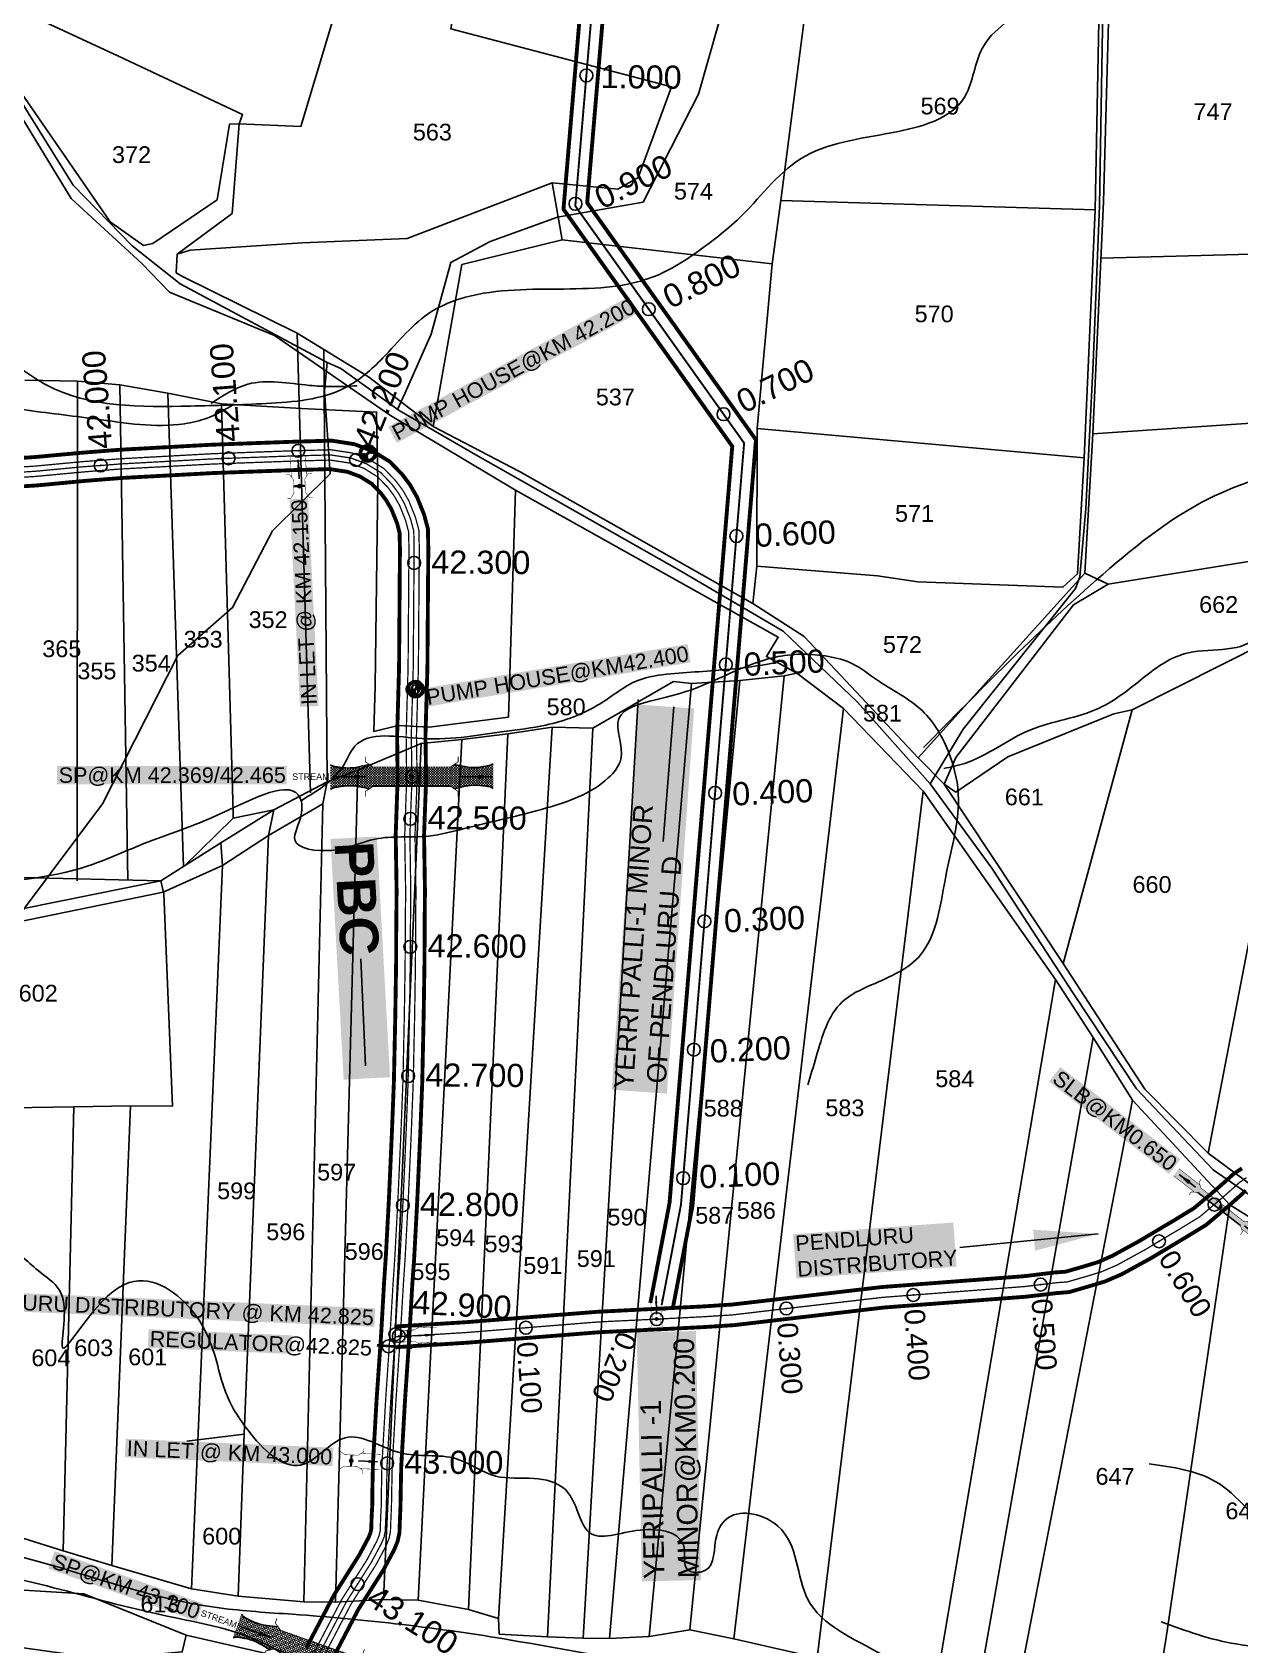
# Model space of a CAD drawing. Header units: inches. Extents: x 203305 to 209081, y 1595524 to 1601295.
# Drawn here: x 206060 to 206997, y 1596918 to 1598170 of the extents above; entities that cross this region are included whole.
import ezdxf
from ezdxf.enums import TextEntityAlignment as Align

# ---------------------------------------------------------------- set-up
doc = ezdxf.new("R2010")
doc.units = ezdxf.units.IN
doc.header["$LTSCALE"] = 15
doc.header["$MEASUREMENT"] = 0
doc.header["$PDMODE"] = 32
doc.header["$PDSIZE"] = 10
doc.linetypes.add('ACAD_ISO02W100', pattern=[15, 12, -3])
doc.linetypes.add('HIDDEN2', pattern=[0.1875, 0.125, -0.0625])
for name, color, linetype in [('CANAL1', 7, 'Continuous'), ('CSMark', 72, 'Continuous'), ('PAPER SIZE', 5, 'Continuous'), ('PLOTS', 7, 'Continuous'), ('PLOTS NO', 7, 'Continuous'), ('RE REMARKS', 7, 'Continuous'), ('ROADS', 1, 'Continuous'), ('STREAMS', 4, 'Continuous'), ('STRUCTURE', 5, 'Continuous'), ('text2', 7, 'Continuous')]:
    doc.layers.add(name, color=color, linetype=linetype)
doc.styles.add('FONT1', font='Arial')
doc.styles.get("Standard").update_dxf_attribs({"font": 'arial.ttf'})
doc.dimstyles.get("Standard").update_dxf_attribs({"dimtxt": 0.18, "dimasz": 0.18, "dimexe": 0.18, "dimexo": 0.0625, "dimgap": 0.09, "dimtad": 0, "dimtih": 1, "dimtoh": 1, "dimdec": 4, "dimzin": 0, "dimdsep": 46, "dimtxsty": 'Standard', "dimcen": 0.09, "dimadec": 0, "dimazin": 0, "dimtfac": 1, "dimtdec": 4, "dimtofl": 0, "dimtmove": 0, "dimatfit": 3, "dimfxl": 1, "dimtolj": 1, "dimtzin": 0, "dimarcsym": 0})

# ---------------------------------------------------------------- blocks, each defined once
blk = doc.blocks.new('PUMP')
at = {"layer": 'text2', "linetype": 'Continuous'}
h = blk.add_hatch(color=5, dxfattribs=at)
h.dxf.hatch_style = 1
edge = h.paths.add_edge_path(flags=17)
edge.add_arc((0, 0), 10.1, 0, 360)
edge = h.paths.add_edge_path()
edge.add_arc((0, 0), 13.4, 0, 360)
h = blk.add_hatch(dxfattribs=at)
h.set_pattern_fill('ANSI37', color=1, scale=10)
h.set_pattern_definition([(45, (-205292.2248, -1596949.1993), (-0.8838834765, 0.8838834765), []), (135, (-205292.2248, -1596949.1993), (-0.8838834765, -0.8838834765), [])])
h.paths.add_polyline_path([(0, 10.1), (0, 0), (10.1, 0, 0.414214)])
h.paths.add_polyline_path([(0, 0), (-10.1, 0, 0.414214), (0, -10.1)])
at = {"layer": 'text2', "color": 5, "linetype": 'Continuous'}
for radius in [13.4, 10.1]:
    blk.add_circle((0, 0), radius, dxfattribs=at)
at = {"layer": 'text2', "linetype": 'Continuous'}
blk.add_circle((0, 0), 1.3, dxfattribs=at)
blk = doc.blocks.new('OT')
at = {"layer": 'STRUCTURE', "color": 190}
for points, const_width in [([(769751.4, 1706595.8), (769729.4, 1706595.8)], 0.5), ([(769775.2, 1706601.8), (769775.2, 1706597.8), (769769.2, 1706593.8), (769761.8, 1706593.8), (769754.4, 1706593.8), (769748.4, 1706597.8), (769748.4, 1706601.8)], 0.5), ([(769761.8, 1706593.8), (769761.8, 1706581)], 2.5), ([(769751.4, 1706579), (769729.4, 1706579)], 0.5), ([(769748.4, 1706573), (769748.4, 1706577), (769754.4, 1706581), (769761.8, 1706581), (769761.8, 1706581), (769761.8, 1706581), (769769.2, 1706581), (769775.2, 1706577), (769775.2, 1706573)], 0.5)]:
    blk.add_lwpolyline(points, dxfattribs=dict(at, const_width=const_width))
at = {"layer": 'STRUCTURE', "color": 0}
blk.add_circle((769761.8, 1706587.4), 1.87, dxfattribs=at)
blk.add_leader([(769732.6, 1706587.4), (769753.8, 1706587.4)], dimstyle='Standard', override={"dimasz": 10, "dimgap": 0.09, "dimtad": 0}, dxfattribs=at)
blk = doc.blocks.new('SP')
at = {"layer": 'STRUCTURE'}
h = blk.add_hatch(dxfattribs=at)
h.set_pattern_fill('DASH', color=256, scale=8, style=0)
edge = h.paths.add_edge_path()
edge.add_spline(control_points=[(769825.7, 1706742.1), (769825.3, 1706741.8), (769823.8, 1706740.8), (769820.9, 1706740.3), (769817, 1706739.7), (769811.4, 1706738.9), (769804, 1706739.7), (769798.4, 1706741), (769795.6, 1706741.6)], knot_values=[0, 0, 0, 0, 1.613557, 5.24513, 8.624976, 13.470124, 22.190216, 30.746377, 30.746377, 30.746377, 30.746377], degree=3, periodic=0)
edge.add_line((769795.6, 1706741.6), (769792.6, 1706739.6))
edge.add_line((769792.6, 1706739.6), (769732.6, 1706739.6))
edge.add_line((769732.6, 1706739.6), (769729.6, 1706741.6))
edge.add_spline(control_points=[(769729.6, 1706741.6), (769726.9, 1706740.9), (769721.3, 1706739.5), (769713.9, 1706738.5), (769708.3, 1706739.1), (769704.4, 1706739.6), (769701.5, 1706740), (769700, 1706741), (769699.5, 1706741.3)], knot_values=[0, 0, 0, 0, 8.556161, 17.276253, 22.121402, 25.501247, 29.13282, 30.746377, 30.746377, 30.746377, 30.746377], degree=3, periodic=0)
edge.add_line((769699.5, 1706741.3), (769699.5, 1706722.1))
edge.add_spline(control_points=[(769699.5, 1706722.1), (769700, 1706722.4), (769701.4, 1706723.4), (769704.3, 1706724), (769708.2, 1706724.5), (769713.8, 1706725.3), (769721.2, 1706724.5), (769726.8, 1706723.3), (769729.6, 1706722.6)], knot_values=[0, 0, 0, 0, 1.613557, 5.24513, 8.624976, 13.470124, 22.190216, 30.746377, 30.746377, 30.746377, 30.746377], degree=3, periodic=0)
edge.add_line((769729.6, 1706722.6), (769732.6, 1706724.6))
edge.add_line((769732.6, 1706724.6), (769792.6, 1706724.6))
edge.add_line((769792.6, 1706724.6), (769795.6, 1706722.6))
edge.add_spline(control_points=[(769795.6, 1706722.6), (769798.4, 1706723.3), (769803.9, 1706724.8), (769811.3, 1706725.8), (769817, 1706725.1), (769820.9, 1706724.7), (769823.8, 1706724.2), (769825.2, 1706723.3), (769825.7, 1706723)], knot_values=[0, 0, 0, 0, 8.556161, 17.276253, 22.121402, 25.501247, 29.13282, 30.746377, 30.746377, 30.746377, 30.746377], degree=3, periodic=0)
edge.add_line((769825.7, 1706723), (769825.7, 1706742.1))
h.paths.add_polyline_path([(769764.2, 1706732.1, -1), (769761.1, 1706732.1, -1)], flags=0)
h.paths.add_polyline_path([(769761.1, 1706732.1, 1), (769764.2, 1706732.1, 1)], flags=16)
at = {"layer": 'STRUCTURE', "const_width": 0.628}
for points in [[(769726.6, 1706747.6), (769726.6, 1706743.6), (769732.6, 1706739.6), (769792.6, 1706739.6), (769798.6, 1706743.6), (769798.6, 1706747.6)], [(769726.6, 1706716.6), (769726.6, 1706720.6), (769732.6, 1706724.6), (769792.6, 1706724.6), (769798.6, 1706720.6), (769798.6, 1706716.6)]]:
    blk.add_lwpolyline(points, dxfattribs=at)
at = {"layer": 'STRUCTURE', "color": 3}
blk.add_lwpolyline([(769732.6, 1706724.6), (769792.6, 1706724.6)], dxfattribs=at)
blk.add_lwpolyline([(769732.6, 1706724.6), (769792.6, 1706724.6)], dxfattribs=at)
at = {"layer": 'STRUCTURE', "color": 0}
blk.add_circle((769762.6, 1706732.1), 1.55, dxfattribs=at)
at = {"layer": 'STRUCTURE'}
for points in [[(769699.5, 1706741.3), (769700.9, 1706740.5), (769704.4, 1706739.6), (769707.8, 1706739.2), (769712.6, 1706738.8), (769721.3, 1706739.7), (769729.6, 1706741.6)], [(769825.7, 1706742.1), (769824.3, 1706741.3), (769820.8, 1706740.3), (769817.5, 1706739.8), (769812.7, 1706739.2), (769804, 1706739.9), (769795.6, 1706741.6)], [(769699.5, 1706722.1), (769700.9, 1706723), (769704.4, 1706724), (769707.7, 1706724.5), (769712.5, 1706725), (769721.2, 1706724.4), (769729.6, 1706722.6)], [(769825.7, 1706723), (769824.3, 1706723.8), (769820.8, 1706724.7), (769817.4, 1706725.1), (769812.6, 1706725.5), (769803.9, 1706724.6), (769795.6, 1706722.6)]]:
    blk.add_spline(points, degree=3, dxfattribs=at)
at = {"layer": 'STRUCTURE', "color": 0}
blk.add_text('STREAM', height=5, dxfattribs=at).set_placement((769684.3, 1706732.1), align=Align.MIDDLE_CENTER)
for points in [[(769727.4, 1706732.1), (769700.8, 1706732.1)], [(769824.4, 1706732.1), (769800.5, 1706732.1)]]:
    blk.add_leader(points, dimstyle='Standard', override={"dimasz": 10, "dimgap": 0.09, "dimtad": 0}, dxfattribs=at)
blk = doc.blocks.new('1INLET')
at = {"layer": 'STRUCTURE', "color": 190}
for points, const_width in [([(9.4, 10.1), (9.4, 7.3), (5.2, 4.5), (0, 4.5), (0, 4.5), (0, 4.5), (-5.2, 4.5), (-9.4, 7.3), (-9.4, 10.1)], 0.35), ([(0, -4.5), (0, 4.5)], 1.75), ([(7.3, 5.9), (22.7, 5.9)], 0.35), ([(-9.4, -10.1), (-9.4, -7.3), (-5.2, -4.5), (0, -4.5), (5.2, -4.5), (9.4, -7.3), (9.4, -10.1)], 0.35), ([(7.3, -5.9), (22.7, -5.9)], 0.35)]:
    blk.add_lwpolyline(points, dxfattribs=dict(at, const_width=const_width))
at = {"layer": 'STRUCTURE', "color": 0}
blk.add_circle((0, 0), 1.31, dxfattribs=at)
blk.add_leader([(26, 0.1), (5.6, 0)], dimstyle='Standard', override={"dimasz": 8, "dimgap": 0.09, "dimtad": 0}, dxfattribs=at)
blk = doc.blocks.new('1SLB')
at = {"layer": 'STRUCTURE'}
h = blk.add_hatch(dxfattribs=at)
h.set_pattern_fill('DOTS', color=6, scale=14, angle=320.3722, style=0)
h.set_pattern_definition([(320.372247934, (-538945.0768, -1194857.3203), (0.89503691186, 0.39489261377), [0, -0.875])])
h.paths.add_polyline_path([(-43.8, 3.5), (-43.8, -3.5), (-23.1, -3.5), (-21, -2.1), (21, -2.1), (23.1, -3.5), (43.8, -3.5), (43.8, 3.5), (23.1, 3.5), (21, 2.1), (-21, 2.1), (-23.1, 3.5)])
at = {"layer": 'STRUCTURE', "color": 6, "linetype": 'ACAD_ISO02W100', "ltscale": 0.5, "const_width": 0.35}
for points in [[(-43.8, 3.5), (-23.1, 3.5)], [(23.1, 3.5), (43.8, 3.5)], [(-43.8, -3.5), (-23.1, -3.5)], [(23.1, -3.5), (43.8, -3.5)]]:
    blk.add_lwpolyline(points, dxfattribs=at)
at = {"layer": 'STRUCTURE', "color": 6, "const_width": 0.44}
for points in [[(-25.2, 7.7), (-25.2, 4.9), (-21, 2.1), (21, 2.1), (25.2, 4.9), (25.2, 7.7)], [(-25.2, -7.7), (-25.2, -4.9), (-21, -2.1), (21, -2.1), (25.2, -4.9), (25.2, -7.7)]]:
    blk.add_lwpolyline(points, dxfattribs=at)
at = {"layer": 'STRUCTURE', "color": 6}
blk.add_lwpolyline([(-21, -2.1), (21, -2.1)], dxfattribs=at)
blk.add_lwpolyline([(-21, -2.1), (21, -2.1)], dxfattribs=at)
at = {"layer": 'STRUCTURE', "color": 0}
blk.add_circle((0, 0), 0.871, dxfattribs=at)
for points in [[(-40.8, 0), (-24.8, 0)], [(39.6, -0.2), (23.5, -0.2)]]:
    blk.add_leader(points, dimstyle='Standard', override={"dimasz": 10, "dimgap": 0.09, "dimtad": 0}, dxfattribs=at)
blk = doc.blocks.new('PBC')
at = {"layer": 'STRUCTURE', "color": 5, "insert": (13.6, 8.7), "char_height": 30, "width": 181.057, "attachment_point": 1, "rotation": 325.6347, "bg_fill": 1, "box_fill_scale": 1.1, "bg_fill_color": 7, "bg_fill_true_color": 16777215, "bg_fill_transparency": 0}
blk.add_mtext('{\\fArial|b1|i0|c0|p34;\\C256;PBC}', dxfattribs=at)
at = {"layer": 'PAPER SIZE'}
blk.add_leader([(148.6, -102.5), (80.6, -54.7)], dimstyle='Standard', override={"dimasz": 40, "dimgap": 0.09, "dimtad": 0, "dimtfill": 2, "dimtfillclr": 5}, dxfattribs=at)
blk = doc.blocks.new('JJJJ')
at = {"layer": 'STRUCTURE', "color": 5, "insert": (206594.9, 1597373), "char_height": 15, "width": 296.661, "attachment_point": 1, "rotation": 85.965, "bg_fill": 1, "box_fill_scale": 1.1, "bg_fill_color": 7, "bg_fill_true_color": 16777215, "bg_fill_transparency": 0}
blk.add_mtext('{\\f@Arial Unicode MS|b0|i0|c0|p34;\\C1;YERRI PALLI-1 MINOR \\P OF PENDLURU  D\\Ftxt|c0; }', dxfattribs=at)
at = {"layer": 'RE REMARKS', "color": 1}
blk.add_leader([(206641.5, 1597668.9), (206633.2, 1597564.2)], dimstyle='Standard', override={"dimasz": 50}, dxfattribs=at)

msp = doc.modelspace()

# ---------------------------------------------------------------- linework, layer by layer
at = {"layer": 'CANAL1', "color": 200, "linetype": 'ByBlock', "ltscale": 40, "const_width": 3}
for points in [[(206539.2, 1597183.7), (206554.1, 1597261.2), (206602.8, 1597848.5), (206471.8, 1598032.5), (206512.4, 1598513), (206641.1, 1598600.5), (206720.2, 1598905.8), (206872.3, 1598999.3), (206927.7, 1599015.4), (207118.9, 1599112.5), (207390, 1599178), (207400.8, 1599191.1), (207464, 1599190), (208046.8, 1599203), (208410.5, 1599214.9), (208611.4, 1599392.3)], [(206556.8, 1597180.3), (206571.9, 1597258.8), (206621.2, 1597853.5), (206490.2, 1598037.5), (206529.6, 1598503), (206656.9, 1598589.5), (206735.8, 1598894.2), (206879.7, 1598982.7), (206934.3, 1598998.6), (207125.1, 1599095.5), (207400, 1599162), (207409.2, 1599172.9), (207464, 1599172), (208047.2, 1599185), (208417.5, 1599197.1), (208622.5, 1599378.1)]]:
    msp.add_lwpolyline(points, dxfattribs=at)
at = {"layer": 'CANAL1', "color": 1, "linetype": 'HIDDEN2', "ltscale": 4}
for points, const_width in [([(206548, 1597182), (206563, 1597260), (206612, 1597851), (206481, 1598035), (206521, 1598508), (206649, 1598595), (206728, 1598900), (206876, 1598991), (206931, 1599007), (207122, 1599104), (207395, 1599170), (207405, 1599182), (207464, 1599181), (208047, 1599194), (208414, 1599206), (208616.9, 1599385.2)], 1.5), ([(206024.9, 1597826.8), (206061.8, 1597829.1), (206099, 1597832.6), (206112.7, 1597833.6), (206128, 1597834.8), (206198.8, 1597838.7), (206233.8, 1597840), (206261.4, 1597841), (206291.1, 1597841.8), (206306.9, 1597839.4), (206318.9, 1597834.9), (206330, 1597828.1), (206338.5, 1597819.2), (206343.5, 1597812.5), (206348.2, 1597804.4), (206353.1, 1597792.2), (206355.6, 1597782.8), (206355.9, 1597768.7), (206355.7, 1597743.4), (206355.2, 1597676.4), (206353.7, 1597624.1), (206354.2, 1597590.1), (206352.6, 1597546.6), (206353.3, 1597503.3), (206353, 1597470.7), (206353, 1597460), (206352.9, 1597446.3), (206352.3, 1597407), (206351.2, 1597355.3), (206349.7, 1597316.5), (206347.4, 1597265.2), (206347.1, 1597259.4), (206344.9, 1597218.4), (206343.6, 1597199.2), (206341.2, 1597158.6), (206337.8, 1597108.5), (206335, 1597059.2), (206334.9, 1597057.4), (206334.5, 1597037.6), (206334.4, 1597026.2), (206333.9, 1597016.7), (206333.5, 1597006.6), (206332.6, 1597001.9), (206330.5, 1596997), (206322.8, 1596982.5), (206303.1, 1596951.3), (206281.9, 1596910.7)], 1), ([(207001.9, 1597280.9), (206996.5, 1597277.2), (206991.5, 1597272.7), (206981.7, 1597264.1), (206965.7, 1597250.6), (206949.2, 1597240.5), (206934, 1597231.5), (206923.4, 1597225.1), (206901.5, 1597213.1), (206889.5, 1597207.9), (206877.5, 1597204.2), (206862.9, 1597200), (206853.9, 1597199.3), (206830, 1597196.4), (206719.7, 1597188), (206644.8, 1597179.3), (206603.3, 1597174.4), (206580, 1597172.9), (206544.1, 1597171.1), (206498.8, 1597168.9), (206396.5, 1597160.7), (206341.1, 1597157.3)], 1)]:
    msp.add_lwpolyline(points, dxfattribs=dict(at, const_width=const_width))
at = {"layer": 'CANAL1', "color": 200, "const_width": 3}
for points in [[(206024.1, 1597837.7), (206061, 1597840.1), (206098, 1597843.5), (206111.9, 1597844.6), (206127.3, 1597845.8), (206198.3, 1597849.7), (206233.4, 1597851), (206261.1, 1597852), (206291.8, 1597852.9), (206309.7, 1597850.1), (206323.7, 1597844.8), (206336.9, 1597836.7), (206346.9, 1597826.4), (206352.7, 1597818.6), (206358.1, 1597809.2), (206363.6, 1597795.6), (206366.6, 1597784.4), (206366.9, 1597768.8), (206366.7, 1597743.4), (206366.2, 1597676.2), (206364.7, 1597624), (206365.2, 1597590), (206363.6, 1597546.5), (206364.3, 1597503.4), (206364, 1597470.6), (206364, 1597460), (206363.9, 1597446.2), (206363.3, 1597406.8), (206362.2, 1597354.9), (206360.7, 1597316), (206358.4, 1597264.7), (206358.1, 1597258.8), (206355.9, 1597217.7), (206354.5, 1597198.5), (206352.2, 1597158), (206348.8, 1597107.8), (206346, 1597058.6), (206345.9, 1597057), (206345.5, 1597037.4), (206345.3, 1597025.8), (206344.9, 1597016.2), (206344.5, 1597005.3), (206343.1, 1596998.7), (206340.5, 1596992.3), (206332.4, 1596977), (206312.6, 1596945.8), (206291.7, 1596905.7)], [(206025.6, 1597815.8), (206062.7, 1597818.1), (206099.9, 1597821.6), (206113.6, 1597822.7), (206128.7, 1597823.9), (206199.3, 1597827.7), (206234.2, 1597829), (206261.8, 1597830), (206290.4, 1597830.8), (206304.1, 1597828.7), (206314, 1597825), (206323, 1597819.4), (206330.1, 1597812.1), (206334.3, 1597806.5), (206338.3, 1597799.6), (206342.7, 1597788.7), (206344.6, 1597781.2), (206344.9, 1597768.6), (206344.7, 1597743.5), (206344.2, 1597676.6), (206342.7, 1597624.2), (206343.1, 1597590.2), (206341.6, 1597546.7), (206342.3, 1597503.3), (206342, 1597470.7), (206342, 1597460), (206341.9, 1597446.4), (206341.3, 1597407.3), (206340.2, 1597355.6), (206338.7, 1597317), (206336.4, 1597265.7), (206336.1, 1597259.9), (206333.9, 1597219.1), (206332.6, 1597199.9), (206330.3, 1597159.3), (206326.8, 1597109.2), (206324, 1597059.9), (206323.9, 1597057.9), (206323.5, 1597037.8), (206323.4, 1597026.5), (206322.9, 1597017.2), (206322.6, 1597007.9), (206322, 1597005.2), (206320.6, 1597001.7), (206313.3, 1596988), (206293.6, 1596956.8), (206272.2, 1596915.9)], [(206998.4, 1597288.1), (206991.5, 1597283.5), (206986.2, 1597278.6), (206976.5, 1597270.1), (206961, 1597257.1), (206945.1, 1597247.4), (206929.9, 1597238.4), (206919.4, 1597232.1), (206897.9, 1597220.3), (206886.8, 1597215.4), (206875.3, 1597211.9), (206861.5, 1597207.9), (206853.1, 1597207.3), (206829.2, 1597204.4), (206719, 1597196), (206643.9, 1597187.2), (206602.6, 1597182.4), (206579.5, 1597180.9), (206543.7, 1597179.1), (206498.3, 1597176.8), (206395.9, 1597168.7), (206340.6, 1597165.3)], [(207001.4, 1597270.9), (206996.8, 1597266.7), (206986.9, 1597258), (206970.4, 1597244.1), (206953.3, 1597233.7), (206938.1, 1597224.6), (206927.4, 1597218.2), (206905, 1597205.9), (206892.3, 1597200.4), (206879.8, 1597196.6), (206864.4, 1597192.1), (206854.7, 1597191.3), (206830.8, 1597188.5), (206720.5, 1597180.1), (206645.7, 1597171.3), (206604, 1597166.4), (206580.4, 1597164.9), (206544.5, 1597163.1), (206499.3, 1597160.9), (206397.1, 1597152.8), (206341.6, 1597149.3)]]:
    msp.add_lwpolyline(points, dxfattribs=at)
at = {"layer": 'CANAL1', "color": 5, "ltscale": 4, "const_width": 1}
for points in [[(206024.6, 1597830.8), (206061.5, 1597833.1), (206098.6, 1597836.6), (206112.4, 1597837.6), (206127.7, 1597838.8), (206198.6, 1597842.7), (206233.7, 1597844), (206261.3, 1597845), (206291.3, 1597845.8), (206307.9, 1597843.3), (206320.7, 1597838.5), (206332.5, 1597831.2), (206341.5, 1597821.8), (206346.9, 1597814.7), (206351.8, 1597806.2), (206356.9, 1597793.4), (206359.6, 1597783.4), (206359.9, 1597768.7), (206359.7, 1597743.4), (206359.2, 1597676.3), (206357.7, 1597624), (206358.2, 1597590.1), (206356.6, 1597546.6), (206357.3, 1597503.3), (206357, 1597470.6), (206357, 1597460), (206356.9, 1597446.2), (206356.3, 1597407), (206355.2, 1597355.2), (206353.7, 1597316.3), (206351.4, 1597265), (206351.1, 1597259.2), (206348.9, 1597218.2), (206347.6, 1597198.9), (206345.2, 1597158.4), (206341.8, 1597108.2), (206339, 1597059), (206338.9, 1597057.3), (206338.5, 1597037.5), (206338.3, 1597026), (206337.9, 1597016.5), (206337.5, 1597006.1), (206336.4, 1597000.8), (206334.2, 1596995.3), (206326.3, 1596980.5), (206306.6, 1596949.3), (206285.5, 1596908.9)], [(206025.1, 1597822.8), (206062.1, 1597825.1), (206099.3, 1597828.6), (206113, 1597829.7), (206128.3, 1597830.9), (206199, 1597834.7), (206234, 1597836), (206261.6, 1597837), (206290.8, 1597837.8), (206305.9, 1597835.5), (206317.1, 1597831.3), (206327.4, 1597824.9), (206335.4, 1597816.7), (206340.2, 1597810.3), (206344.6, 1597802.7), (206349.3, 1597790.9), (206351.6, 1597782.2), (206351.9, 1597768.6), (206351.7, 1597743.5), (206351.2, 1597676.5), (206349.7, 1597624.1), (206350.1, 1597590.2), (206348.6, 1597546.6), (206349.3, 1597503.3), (206349, 1597470.7), (206349, 1597460), (206348.9, 1597446.3), (206348.3, 1597407.1), (206347.2, 1597355.4), (206345.7, 1597316.7), (206343.4, 1597265.4), (206343.1, 1597259.6), (206340.9, 1597218.7), (206339.6, 1597199.4), (206337.2, 1597158.9), (206333.8, 1597108.7), (206331, 1597059.5), (206330.9, 1597057.6), (206330.5, 1597037.6), (206330.4, 1597026.3), (206329.9, 1597016.9), (206329.6, 1597007), (206328.7, 1597003.1), (206326.9, 1596998.7), (206319.4, 1596984.5), (206299.6, 1596953.3), (206278.4, 1596912.6)]]:
    msp.add_lwpolyline(points, dxfattribs=at)
at = {"layer": 'CSMark', "color": 3, "linetype": 'Continuous'}
for p in [(206489.6, 1598136.3), (206481.1, 1598036.7), (206538, 1597954.9), (206596, 1597873.4), (206606, 1597778.8), (206597.8, 1597679.1), (206589.5, 1597579.5), (206581.2, 1597479.8), (206573, 1597380.2), (206564.7, 1597280.5)]:
    msp.add_point(p, dxfattribs=at)
at = {"layer": 'PLOTS'}
for points in [[(207025.5, 1599312.6), (206935.4, 1599285.7), (206926.3, 1599280.8), (206925, 1599077.2), (206911.5, 1598871.4), (206906.5, 1598571.8), (206905.2, 1598480.1), (206902.9, 1598389.7), (206900.7, 1598347.7), (206896.8, 1598252.8), (206891, 1598038.3), (206882.5, 1597858.2), (206876.5, 1597750), (206894.6, 1597741.6), (207247, 1597798.4)], [(206172.1, 1597997.7), (206214.8, 1598029.3), (206220.2, 1598098.8), (206268.1, 1598096.8), (206328.9, 1598300.1), (206403.2, 1598284.4), (206462, 1598270.2), (206489.8, 1598358.1), (206553.6, 1598507.2), (206601.2, 1598593.6), (206653.7, 1598584.1), (206729.7, 1598832.1), (206899.5, 1598869.1), (206912, 1599063), (206923.1, 1599233.8), (206922.7, 1599248.9)], [(206899.5, 1598869.1), (206896.6, 1598569.9), (206888, 1598218.6), (206884.4, 1598032.1), (206876, 1597839.6), (206870.6, 1597749.4), (206859.4, 1597739.1), (206746.8, 1597743.2), (206715.6, 1597747.9), (206621.8, 1597755.4)], [(206618.8, 1597726.6), (206621.8, 1597755.4), (206622, 1597862.3), (206633.8, 1597990.1), (206640.4, 1598039.3), (206669, 1598259.8), (206698.4, 1598528.6)], [(207077.9, 1597221.6), (206972, 1597300), (206922.9, 1597349.6), (206859.7, 1597447), (206767.3, 1597586.2), (206747.1, 1597606.6), (206658.6, 1597700.8), (206618.8, 1597726.6), (206437.7, 1597829), (206370.7, 1597863.8), (206320.4, 1597902.3), (206265.1, 1597936.3), (206176.2, 1597980.4), (206171.1, 1597983.2), (206172.1, 1597997.7), (206182.1, 1598000.6), (206269.1, 1598006.5), (206350.5, 1598009.7), (206463, 1598053.1), (206514, 1598048), (206529.7, 1598057.1), (206555.7, 1598127.5), (206384.3, 1598172.6), (206403.2, 1598284.4)], [(205811.5, 1598206), (205915.8, 1598151.5), (205986.4, 1598164.2), (206029.4, 1598159.2), (206041.5, 1598190.7), (206126.5, 1598151.3), (206222.8, 1598105.9), (206220.2, 1598098.8), (206212.5, 1598098.5), (206203, 1598039.9), (206153, 1598005.8), (206145.8, 1598004.4), (206119.9, 1598022.7), (206040.9, 1598137.6), (206029.4, 1598159.2)], [(205798.2, 1598196.7), (205919.7, 1598135.1), (205981.6, 1598150.2), (206023.1, 1598150.1), (206089.8, 1598040.8), (206144.6, 1597990.4), (206166.1, 1597968), (206247.5, 1597934.5), (206337.6, 1597872.3), (206434.6, 1597814.4), (206638.5, 1597700.3), (206629.3, 1597685.3), (206652.8, 1597672.5), (206689.1, 1597645), (206751, 1597580.9), (206853.7, 1597434.8), (206882.8, 1597389.6), (206913.5, 1597340.9), (206989, 1597259.9), (207088.5, 1597197.7)], [(206633.8, 1597990.1), (206470.9, 1598008.8), (206463, 1598053.1)], [(206889.1, 1597994.4), (207054, 1597998.9), (207068.7, 1598038.2), (207212.9, 1598038.3), (207270.8, 1598039.5), (207444.4, 1598049.2)], [(206640.4, 1598039.3), (206884.4, 1598032.1)], [(207212.9, 1598038.3), (207220.4, 1597901.9), (207208.8, 1597880.2), (206882.5, 1597858.2)], [(206470.9, 1598008.8), (206393, 1597989.6), (206370.7, 1597863.8)], [(206265.1, 1597936.3), (206275.6, 1597579.6)], [(206288.3, 1597588), (206285.7, 1597924)], [(206053.8, 1597899.9), (206094.6, 1597899), (206127.5, 1597896.2), (206164.7, 1597889.8), (206206.5, 1597881.5), (206268.4, 1597877.8), (206326.7, 1597875), (206327.7, 1597821), (206325.6, 1597662.5), (206324.6, 1597627.2), (206343.6, 1597631.8), (206367.5, 1597630.5), (206429.1, 1597638.3), (206434.6, 1597814.4)], [(206094.3, 1597511.3), (206094.6, 1597899)], [(206127.5, 1597896.2), (206133.6, 1597511.4)], [(206176.9, 1597522.2), (206164.7, 1597889.8)], [(206206.5, 1597881.5), (206215.5, 1597564.6), (206215.5, 1597560), (206176.9, 1597522.2)], [(206876, 1597839.6), (206622, 1597862.3)], [(206876.5, 1597750), (206747.1, 1597606.6)], [(206767.3, 1597586.2), (206776.4, 1597606.9), (206867.5, 1597725.4), (206894.6, 1597741.6)], [(206767.3, 1597586.2), (206776.3, 1597580.1), (206816.6, 1597607.6), (206898.8, 1597640.9), (206913.1, 1597644), (207051.7, 1597713.8)], [(207051.7, 1597713.8), (206972, 1597300)], [(205232.3, 1597380.8), (205343.7, 1597378), (205453.9, 1597378.8), (205588.7, 1597412.6), (205664.2, 1597421.5), (205809.6, 1597444.3), (205879.7, 1597461.2), (205986.8, 1597481.1), (206051.8, 1597489.6), (206159.3, 1597511.2), (206205.8, 1597540.8), (206246.9, 1597566.4), (206288.3, 1597588), (206312.1, 1597597.1), (206361.4, 1597617.9), (206393, 1597621), (206428.6, 1597625.3), (206462.9, 1597630.5), (206494.5, 1597629.7), (206557.1, 1597665.9), (206571.2, 1597664.3), (206608.6, 1597666.8), (206643.2, 1597670.3), (206652.8, 1597672.5)], [(206571.2, 1597664.3), (206507.4, 1596923.1)], [(206538.4, 1596924.9), (206608.6, 1597666.8)], [(206643.2, 1597670.3), (206569.8, 1596930)], [(205578.5, 1597649.2), (205879.1, 1597657.7), (205982.9, 1597657.7), (205985.1, 1597611.8), (205991.2, 1597505.1), (206050.9, 1597513.9), (206159.3, 1597511.2)], [(206529.8, 1597652.1), (206487.1, 1596923.4)], [(206603.9, 1596922.9), (206689.1, 1597645)], [(206859.7, 1597447), (206913.1, 1597644)], [(206462.9, 1597630.5), (206421.4, 1596938.7)], [(206459.5, 1596924.6), (206494.5, 1597629.7)], [(206332, 1596953.5), (206361.4, 1597617.9)], [(206393, 1597621), (206359.1, 1596953)], [(206398, 1596945.8), (206428.6, 1597625.3)], [(206312.1, 1597597.1), (206295, 1596951.3)], [(205607.9, 1597407.1), (205868.2, 1597442.8), (205982.2, 1597465.8), (206161.2, 1597502.5), (206207.2, 1597523.2), (206243, 1597546.4), (206285, 1597570.9), (206288.3, 1597588)], [(206751, 1597580.9), (206668.8, 1596908.2)], [(206215.5, 1597560), (206246.9, 1597566.4)], [(206219.4, 1596956.2), (206223.9, 1597081.7), (206243, 1597546.4), (206246.9, 1597566.4)], [(206270.2, 1596951.6), (206285, 1597570.9)], [(206183.1, 1596961.7), (206207.2, 1597523.2), (206205.8, 1597540.8)], [(205841.2, 1597323.3), (205888.7, 1597328.9), (205969, 1597334.9), (205977, 1597336.8), (205995, 1597335.3), (206025, 1597334.5), (206059.3, 1597335.4), (206091.8, 1597335.8), (206135.8, 1597336.5), (206168.4, 1597336.4), (206161.7, 1597501.1), (206159.3, 1597511.2)], [(206759.3, 1596876.9), (206853.7, 1597434.8)], [(206882.8, 1597389.6), (206791.5, 1596871.6)], [(206818.1, 1596852.6), (206913.5, 1597340.9)], [(206083.4, 1596991.2), (206091.8, 1597335.8)], [(206135.8, 1597336.5), (206121.4, 1596979.9)], [(206989, 1597259.9), (206939.6, 1596923.9), (206920.1, 1596804.3)], [(206223.9, 1597081.7), (206179.5, 1597076.4)], [(205823.3, 1596962.1), (205904.5, 1597018.4), (205961.6, 1597026.1), (205991.4, 1597030), (206022.9, 1597014.8), (206052.1, 1597001.2), (206083.4, 1596991.2), (206121.4, 1596979.9), (206183.1, 1596961.7), (206219.4, 1596956.2), (206270.2, 1596951.6), (206295, 1596951.3), (206332, 1596953.5), (206359.1, 1596953), (206398, 1596945.8), (206421.4, 1596938.7), (206421.9, 1596926.7), (206459.5, 1596924.6), (206487.1, 1596923.4), (206507.4, 1596923.1), (206538.4, 1596924.9), (206569.8, 1596930), (206603.9, 1596922.9), (206668.8, 1596908.2)], [(205838.1, 1596897), (205982, 1596904.1), (206017.9, 1596908.3), (206052.8, 1596916), (206115.4, 1596907.1), (206176, 1596912.8), (206179, 1596925.9), (206099.5, 1596958), (205946.7, 1596967.2), (205827.3, 1596935)], [(206179, 1596925.9), (206241, 1596911.7), (206238, 1596858.5), (206223.6, 1596747.8), (206402.4, 1596720.7), (206413.7, 1596791.6), (206413.8, 1596811), (206285.1, 1596856.5), (206241, 1596911.7)]]:
    msp.add_lwpolyline(points, dxfattribs=at)
at = {"layer": 'ROADS'}
for points in [[(206910.2, 1598958.3), (206857.6, 1598922.8), (206788.4, 1598843.6), (206756.9, 1598768.7), (206689, 1598612.1), (206655.6, 1598550.7), (206636.2, 1598516), (206584.6, 1598390.5), (206562.2, 1598340.4), (206557.6, 1598313.6), (206580.4, 1598267.2), (206600.6, 1598206.7), (206576.6, 1598121.9), (206533.6, 1598038), (206467.1, 1598026.2), (206414.8, 1598007.5), (206384.3, 1597991.2), (206369, 1597935.4), (206348.7, 1597889.5), (206343, 1597877.1)], [(206288.3, 1597913.6), (206174.2, 1597974.6), (206137.1, 1598004.1), (206091.4, 1598051.2), (206028.4, 1598151.7), (206008.4, 1598157.5), (205945.6, 1598148.6), (205921.3, 1598142), (205803.6, 1598204), (205698.8, 1598283.5), (205613.4, 1598363.3), (205573.6, 1598413), (205526.5, 1598507.9), (205513.4, 1598614.2), (205519.8, 1598699.9)], [(206891.2, 1598234.2), (206887.9, 1598035), (206882.9, 1597912.9), (206877.1, 1597800.3), (206872.6, 1597747.2), (206869.1, 1597738.2), (206781.9, 1597629), (206756.4, 1597586.5), (206699.9, 1597649.9), (206642.3, 1597705.1), (206563.5, 1597751.3), (206403.7, 1597842), (206344.3, 1597876.4), (206298.9, 1597908.9), (206288.3, 1597913.6), (206286.3, 1597891.2)], [(205344.6, 1596162.5), (205371.6, 1596201), (205384.8, 1596246.8), (205402.6, 1596398.5), (205468.8, 1596481.3), (205513.7, 1596571.8), (205580.8, 1596648.5), (205656.6, 1596755.2), (205672.5, 1596815.5), (205696.5, 1596857), (205744.9, 1596948.7), (205823.3, 1597118.9), (205884.1, 1597253.1), (205911.5, 1597289.6), (205948.9, 1597374.9), (205964.7, 1597399.9), (206034.1, 1597464.4), (206114, 1597571.1), (206172.4, 1597686.2), (206215, 1597723.3), (206245.9, 1597783), (206290.8, 1597827), (206286.3, 1597891.2)], [(206756.4, 1597586.5), (206804.3, 1597521), (206867.4, 1597424), (206916.5, 1597349.9), (206975.9, 1597286.9), (207022.8, 1597254.6), (207080.6, 1597208.6), (207144.9, 1597159.3), (207190, 1597123.9), (207236, 1597093.1), (207278.7, 1597063.9), (207372.8, 1597020.3), (207455.3, 1596983.2), (207540.1, 1596960.2), (207663.8, 1596930.1), (207703.3, 1596907), (207749.2, 1596882.6), (207812.2, 1596815.7), (207864.6, 1596751.3), (207909.3, 1596696.9), (207939.9, 1596659.5), (207980.2, 1596608.4)]]:
    msp.add_lwpolyline(points, dxfattribs=at)
at = {"layer": 'STREAMS'}
for points in [[(206158.6, 1599218.8), (206198.7, 1599250.6), (206262.5, 1599269.2), (206315.7, 1599290.9), (206362.1, 1599333.3), (206374.1, 1599358.3), (206373.6, 1599398.9), (206330.4, 1599404), (206272.8, 1599391.7), (206184.6, 1599368.8), (206093.2, 1599357.1), (205917.6, 1599298.7), (205858.2, 1599288.2), (205761.9, 1599289.7), (205684.3, 1599261.8), (205588.5, 1599243.2), (205507.2, 1599231.6), (205414.5, 1599188), (205381.6, 1599146.7), (205345.2, 1599098.1), (205271.9, 1599062), (205203.7, 1599049), (205168.6, 1599048.5), (205114.2, 1599040.5), (205050.2, 1599060), (205001.4, 1599058.8), (204927.5, 1599025.9), (204860.5, 1598984.8), (204817.2, 1598939.3), (204802.2, 1598911.2), (204752.6, 1598856.9), (204638.4, 1598777.5), (204595.8, 1598725.1), (204548.1, 1598695.2), (204505.5, 1598643.4), (204491.6, 1598609.1), (204467.8, 1598574.7), (204455.2, 1598549.2), (204422, 1598506.1), (204392.5, 1598479.9), (204333.4, 1598426.6), (204299.6, 1598409.2), (204259.5, 1598399.3), (204224.5, 1598380.6), (204200.7, 1598383.2), (204153.1, 1598357), (204086.8, 1598340.3), (204053.5, 1598306.7), (204054, 1598257.3), (204056.5, 1598225.4), (204069.5, 1598206.6), (204087, 1598179.7), (204101.9, 1598157.2), (204139.3, 1598065.9), (204172.4, 1598047.7), (204211.7, 1598013.2), (204226, 1597985.1), (204287.9, 1597958.1), (204312.8, 1597916.1), (204287.1, 1597881.8), (204284.5, 1597844.9), (204269.4, 1597800.6), (204257.4, 1597786.2), (204239.8, 1597753.8), (204228.5, 1597737.8), (204187.2, 1597732.9), (204149, 1597728.6), (204102.7, 1597712.5), (204039.5, 1597709.5), (203977.6, 1597713.4), (203923.2, 1597706.1)], [(206814, 1598333.8), (206825, 1598298.2), (206831.2, 1598269.7), (206842.2, 1598232.7), (206836.3, 1598198.5), (206797.9, 1598159.4), (206784.9, 1598122.9), (206659.9, 1598074), (206610.4, 1598027.8), (206576.9, 1598000.3), (206545.7, 1597981.7), (206395.8, 1597964.2), (206369.5, 1597953.1), (206331.6, 1597917.1), (206302.6, 1597894.1), (206241.1, 1597881.7), (206182.3, 1597879.7), (206070.8, 1597896), (206033, 1597919.6), (205969.8, 1597937.6), (205888.3, 1597949.8), (205821.4, 1597945.5), (205769.4, 1597912.2), (205708, 1597907.5), (205684.8, 1597928.5), (205609.6, 1597948.7), (205587.8, 1597961.6), (205502.2, 1597942.7), (205458.6, 1597928.6), (205337.6, 1597953.4), (205300.3, 1597970.9), (205278, 1597979), (205234.4, 1597988.4), (205200.1, 1597995.6)], [(206751.3, 1597614.7), (206885.2, 1597744.6), (206972.5, 1597807.8), (207054, 1597834.5), (207111.9, 1597862.8), (207121.7, 1597892.9), (207199.1, 1597904.9), (207251.2, 1597904.8), (207312.3, 1597912), (207362.1, 1597926.5), (207413.7, 1597998.2), (207469.2, 1598025.8), (207526.2, 1598039.5), (207542.8, 1598045.4)], [(207325.6, 1597912.8), (207294.5, 1597852.6), (207269.9, 1597808.7), (207257.7, 1597791.7), (207211.2, 1597753.5), (207164.7, 1597747.1), (207102.8, 1597743.2), (207067, 1597735.2), (207016.4, 1597715.8), (207009.9, 1597701.9), (206956.9, 1597688.2), (206921.8, 1597668.8), (206887.6, 1597645.3), (206833.8, 1597628.3), (206783.2, 1597602.4), (206766.9, 1597598.4)], [(205199.3, 1597861.2), (205273.8, 1597850.4), (205322, 1597850.2), (205360.4, 1597846.1), (205415.3, 1597844.2), (205445.2, 1597846.4), (205473.3, 1597846.3), (205534, 1597844.8), (205564.4, 1597846.1), (205645.8, 1597861.5), (205688.7, 1597861.4), (205724.9, 1597869.8), (205796.3, 1597883), (205828.5, 1597888.3), (205936.9, 1597885.8), (206001.7, 1597883.8), (206052.1, 1597877), (206108.6, 1597869.7), (206177.7, 1597866), (206195.2, 1597870.4), (206216.2, 1597881.1)], [(206198.3, 1597881.7), (206226.9, 1597896.7), (206274.5, 1597895.8), (206291.8, 1597894.9), (206311.6, 1597895.4)], [(205554.9, 1597410.6), (205685.3, 1597428), (205804.3, 1597444.7), (205874.7, 1597451), (205938.7, 1597484.8), (206001.1, 1597505.7), (206096.6, 1597520.8), (206146.1, 1597540.1), (206207.6, 1597564.2), (206267.5, 1597575.4), (206268.3, 1597562.4), (206263.4, 1597543), (206291.7, 1597534.9), (206325.7, 1597543.7), (206367, 1597546), (206394.8, 1597551.8), (206458.7, 1597567.8), (206506.6, 1597591.2), (206516.3, 1597605.7), (206514.8, 1597637.3), (206543.1, 1597651.7), (206573.9, 1597660.6), (206635.5, 1597684.7), (206677.5, 1597685.4), (206696.1, 1597679.7), (206714.7, 1597667.5), (206750.3, 1597643.1), (206771.2, 1597609.9), (206778.4, 1597574.3), (206769.4, 1597519.4), (206762, 1597482.2), (206749, 1597453.9), (206710.9, 1597430.5), (206688.2, 1597417.4), (206667.9, 1597374.6), (206661.4, 1597352.8)], [(206638.7, 1597680.8), (206604.7, 1597675.8), (206555, 1597671.9), (206529.6, 1597666.8), (206500.2, 1597648.7), (206458, 1597632.1), (206425.6, 1597627.1), (206396.7, 1597623.1), (206362.2, 1597621.7), (206309.9, 1597615.7), (206300.3, 1597599.5), (206283.5, 1597583.3), (206267.7, 1597573.2)], [(206014.7, 1597242.8), (206041.7, 1597227.6), (206067.3, 1597206.2), (206081.7, 1597191.6), (206082.9, 1597149.4), (206131.1, 1597198), (206183, 1597178.4), (206201.9, 1597140.5), (206208.2, 1597118.3), (206227, 1597084.8), (206267.8, 1597057.8), (206302.3, 1597079), (206344.5, 1597067.5), (206388.9, 1597062.6), (206419.1, 1597049.3), (206448.7, 1597047.5), (206473, 1597039), (206481.9, 1597024), (206491.6, 1597005.7), (206531.4, 1597007.4), (206565.5, 1596993.6), (206568.2, 1596976.5), (206581.4, 1596975.9), (206590.7, 1597003.4), (206599.8, 1597017.1), (206638.1, 1597010.5), (206661.4, 1596953.6), (206719.1, 1596910.7), (206772.1, 1596876.4), (206819.7, 1596850.4), (206855.3, 1596825.5), (206885.2, 1596805.7), (206942.2, 1596801.3), (206964, 1596788.7), (206984.1, 1596782.1), (207015.8, 1596777.2), (207028.2, 1596768.7), (207073.7, 1596742.5), (207108.7, 1596720), (207120.6, 1596705.9), (207144, 1596680), (207181.7, 1596654.7), (207191.5, 1596646.6), (207195.7, 1596637.6)], [(207479.1, 1596490.7), (207436.1, 1596519), (207408.6, 1596534.6), (207364.9, 1596566.7), (207331.6, 1596612.8), (207281.2, 1596658.2), (207244.9, 1596707.2), (207197.5, 1596757.1), (207136, 1596852.6), (207094.6, 1596933.6), (207067.2, 1596965.6), (207024.2, 1597000.5), (206977.6, 1597045.2), (206926.4, 1597058.7)], [(205247.4, 1596714.3), (205260, 1596714.3), (205283.3, 1596720), (205315.4, 1596733.4), (205365.9, 1596745.1), (205401.3, 1596753.4), (205466.2, 1596769.6), (205496.8, 1596787), (205530.8, 1596808.7), (205564.7, 1596856.8), (205598.9, 1596875.4), (205659.5, 1596886.5), (205722.2, 1596887.7), (205789.9, 1596918.1), (205823.1, 1596946.4), (205883.9, 1596992.9), (205988.9, 1596998.2), (206042.5, 1596988.6), (206147.6, 1596958.6), (206204.7, 1596947), (206261.6, 1596942), (206431, 1596922), (206546.2, 1596904.6), (206639.1, 1596899.2), (206714.9, 1596877.7), (206930.4, 1596761.2), (207042.1, 1596730.5), (207203, 1596632.1)], [(207074.4, 1596674.5), (207026.2, 1596701.7), (206975, 1596733.5), (206883.9, 1596767.6), (206833.5, 1596797.9), (206748.4, 1596830.5), (206672.3, 1596834.4), (206582.6, 1596815.1), (206536.5, 1596759.4), (206466.4, 1596783.7), (206369.8, 1596837.6), (206301.3, 1596867.9), (206259.2, 1596907.2), (206157.5, 1596942.1), (205983.2, 1596980.3), (205873.1, 1596963.3), (205833.1, 1596928), (205802.8, 1596894.9), (205730.4, 1596875.5), (205651.2, 1596857.6), (205564.5, 1596844), (205516.7, 1596788), (205446.7, 1596746.6), (205307.8, 1596709.2), (205252.9, 1596684.8)], [(206935.7, 1596936.2), (206993.6, 1596919), (207087.9, 1596903.9), (207132.4, 1596871.9), (207151.6, 1596859.2)]]:
    msp.add_spline(points, degree=3, dxfattribs=at)
at = {"layer": 'text2', "color": 3, "linetype": 'Continuous', "const_width": 2}
msp.add_lwpolyline([(206327, 1597150.8), (206354.4, 1597148.9)], dxfattribs=at)
at = {"layer": 'text2', "color": 3, "linetype": 'Continuous'}
msp.add_circle((206357, 1597660, 8), 3.34, dxfattribs=at)
for p in [(206211.9, 1597839.2), (206310.8, 1597837.9), (206355.9, 1597758), (206354.7, 1597659.9), (206353, 1597559.4), (206353, 1597460), (206351.3, 1597359.7), (206347.1, 1597259.4), (206347.1, 1597259.4), (206934, 1597231.5), (206934, 1597231.5), (206842.1, 1597197.9), (206743.3, 1597189.8), (206544.1, 1597171.1), (206644.8, 1597179.3), (206341.3, 1597159.3), (206442.6, 1597164.4), (206312, 1596965.4)]:
    msp.add_point(p, dxfattribs=at)
at = {"layer": 'text2'}
for p in [(206266, 1597845, 34), (206320, 1597843, 7), (206112.7, 1597833.6), (206354.1, 1597592.1), (206353, 1597460), (206347.1, 1597259.4), (206336, 1597150, 13), (206344, 1597158, 12), (206335, 1597059.2)]:
    msp.add_point(p, dxfattribs=at)
at = {"layer": 'text2', "color": 2, "linetype": 'Continuous'}
for p in [(206977, 1597260, 79), (206544.1, 1597171.1), (206644.8, 1597179.3)]:
    msp.add_point(p, dxfattribs=at)

# ---------------------------------------------------------------- block references
at = {"layer": 'CSMark', "color": 3, "linetype": 'Continuous'}
msp.add_blockref('JJJJ', (-84.1, -22.5), dxfattribs=at)
at = {"layer": 'PAPER SIZE', "rotation": 307.5096063825999}
msp.add_blockref('PBC', (206308.9, 1597548, -8), dxfattribs=at)
at = {"layer": 'STRUCTURE', "color": 0}
for p, xscale, yscale, zscale, rotation in [((-1014146.1, 2075341.8, 34), 0.7000000000000006, 0.7000000000000006, 0.7000000000000006, 272.9084585198758), ((687781.9, 2816035.2), 0.6999999999999998, 0.6999999999999998, 0.6999999999999998, 182.7249408487463), ((795730.6, 2767538.5), 0.7, 0.7, 0.7, 177.5492102643626)]:
    msp.add_blockref('OT', p, dxfattribs=dict(at, xscale=xscale, yscale=yscale, zscale=zscale, rotation=rotation))
msp.add_blockref('SP', (-563408.5, -109140), dxfattribs=at)
at = {"layer": 'STRUCTURE', "color": 0, "rotation": 340.5419768130784}
msp.add_blockref('SP', (-1088060, 244079.2), dxfattribs=at)
at = {"layer": 'text2', "color": 3, "linetype": 'Continuous', "xscale": 0.5, "yscale": 0.5, "zscale": 0.5}
for p in [(206320, 1597843, 7), (206357, 1597660, 8)]:
    msp.add_blockref('PUMP', p, dxfattribs=at)
at = {"layer": 'text2', "color": 3, "linetype": 'Continuous', "rotation": 322.1056394858758}
msp.add_blockref('1SLB', (206981.9, 1597258.2, 79), dxfattribs=at)
at = {"layer": 'text2', "color": 3, "linetype": 'Continuous', "xscale": 0.7, "yscale": 0.7, "zscale": 0.7, "rotation": 91.28554851497279}
msp.add_blockref('1INLET', (206544.1, 1597171.1), dxfattribs=at)

# ---------------------------------------------------------------- texts
at = {"layer": 'CSMark', "color": 1, "linetype": 'Continuous', "style": 'FONT1'}
for s, rotation, p in [('1.000', 359.3032, (206500.6, 1598135.6)), ('0.900', 26.2614, (206497.8, 1598040.1)), ('0.800', 26.2614, (206550.8, 1597962.9))]:
    msp.add_text(s, height=18, rotation=rotation, dxfattribs=at).set_placement(p, align=Align.MIDDLE_LEFT)
at = {"layer": 'CSMark', "color": 1}
for s, height, rotation, p in [('42.100', 18, 94.32, (206211.9, 1597851.8)), ('42.000', 18, 94.32, (206112.7, 1597846.3)), ('42.200', 18, 68.0511, (206316.4, 1597849.3)), ('42.300', 18, 359.6913, (206369.2, 1597758.7)), ('42.500', 18, 359.6913, (206366.4, 1597560.3)), ('42.600', 18, 359.6913, (206366.3, 1597460.9)), ('42.700', 18, 359.6913, (206364.6, 1597360.6)), ('42.800', 18, 359.6913, (206360.4, 1597260.3)), ('0.600', 16, 301.6357, (206939.7, 1597222.3)), ('42.900', 18, 356.707, (206354.7, 1597184.4)), ('0.400', 16, 274.1913, (206744.1, 1597179)), ('0.500', 16, 274.1913, (206842.9, 1597187.1)), ('0.300', 16, 274.1913, (206645.5, 1597168.5)), ('0.100', 16, 274.1913, (206443.4, 1597153.6)), ('0.200', 16, 247.6336, (206522, 1597159.8)), ('43.000', 18, 359.6913, (206348.3, 1597060.2)), ('43.100', 18, 327.6448, (206322.3, 1596958.1))]:
    msp.add_text(s, height=height, rotation=rotation, dxfattribs=at).set_placement(p, align=Align.MIDDLE_LEFT)
at = {"layer": 'CSMark', "color": 1, "linetype": 'Continuous', "style": 'FONT1'}
for s, rotation, p in [('0.700', 26.2614, (206664.3, 1597909.6)), ('0.600', 2.6388, (206683.1, 1597782.2)), ('0.500', 2.6388, (206674.5, 1597682.1)), ('0.400', 2.6388, (206665.6, 1597581.5)), ('0.300', 2.6388, (206659.2, 1597483)), ('0.200', 2.6388, (206648.2, 1597381.9)), ('0.100', 2.6388, (206640, 1597284.4))]:
    msp.add_text(s, height=18, rotation=rotation, dxfattribs=at).set_placement(p, align=Align.MIDDLE_RIGHT)
at = {"layer": 'PLOTS NO'}
for s, p in [('569', (206748.9, 1598106.1)), ('747', (206960.8, 1598101.8)), ('563', (206354.9, 1598085.9)), ('372', (206121.4, 1598068.4)), ('574', (206557.5, 1598040)), ('570', (206744.3, 1597944.8)), ('537', (206496.9, 1597880.3)), ('571', (206729.1, 1597789.9)), ('662', (206965.1, 1597719.3)), ('352', (206227.4, 1597707.5)), ('353', (206177, 1597692.3)), ('365', (206067.3, 1597684.9)), ('572', (206719.7, 1597688.2)), ('355', (206094.5, 1597667.7)), ('354', (206136.7, 1597673.7)), ('580', (206458.7, 1597639.8)), ('581', (206704.2, 1597634.9)), ('661', (206814.3, 1597569.9)), ('660', (206913.4, 1597502)), ('602', (206049, 1597417.6)), ('584', (206760.3, 1597351.2)), ('588', (206580.6, 1597328.3)), ('583', (206675, 1597328.6)), ('597', (206280.6, 1597278.7)), ('599', (206203, 1597264.2)), ('590', (206505.9, 1597243.8)), ('587', (206574, 1597245.2)), ('586', (206606.3, 1597249)), ('596', (206241.1, 1597232.4)), ('594', (206373, 1597227.8)), ('596', (206302, 1597217.1)), ('593', (206410.5, 1597223)), ('595', (206353.8, 1597201.5)), ('591', (206440.6, 1597206.2)), ('591', (206482.1, 1597211.6)), ('603', (206092.1, 1597142.4)), ('604', (206058.8, 1597134.6)), ('601', (206134, 1597135.3)), ('647', (206884.7, 1597042.6)), ('648', (206985.5, 1597015.8)), ('600', (206191.4, 1596996.2)), ('613', (206143.5, 1596943.5))]:
    msp.add_text(s, height=13, rotation=359.8583, dxfattribs=at).set_placement(p)
at = {"layer": 'STRUCTURE', "color": 5, "attachment_point": 1, "bg_fill": 1, "box_fill_scale": 1.1, "bg_fill_color": 7, "bg_fill_true_color": 16777215, "bg_fill_transparency": 0}
for s, insert, char_height, width, rotation in [('PUMP HOUSE@KM 42.200', (206337.3, 1597863.3, 8.4), 12, 210.12, 28.3413), ('IN LET @ KM 42.150', (206268.5, 1597647.5, 40.8), 12, 158.895, 92.9085), ('PUMP HOUSE@KM42.400', (206364.5, 1597659.5, 8.4), 12, 205.462, 9.5559), ('SLB@KM0.650', (206857.6, 1597365.1), 12, 115.119, 322.4529), ('{\\C1;PENDLURU DISTRIBUTORY }', (206651.3, 1597235.8), 12, 122.238, 4.2287), (' PENDLURU DISTRIBUTORY @ KM 42.825', (205991.5, 1597192.6), 12, 333.198, 357.5492), ('REGULATOR@42.825 ', (206151, 1597162), 12, 108.889, 357.5492), ('{\\f@Arial Unicode MS|b0|i0|c0|p34;YERIPALLI -1 MINOR@KM0.200}', (206534.2, 1596969.2), 16, 190.19, 91.1753), ('IN LET @ KM 43.000', (206133.2, 1597077), 12, 158.895, 357.5492), ('SP@KM 43.100', (206077.6, 1596989.5), 12, 119.776, 340.542)]:
    msp.add_mtext(s, dxfattribs=dict(at, insert=insert, char_height=char_height, width=width, rotation=rotation))
at = {"layer": 'STRUCTURE', "color": 5, "insert": (206080, 1597599.3), "char_height": 12, "width": 175.839, "attachment_point": 1, "bg_fill": 1, "box_fill_scale": 1.1, "bg_fill_color": 7, "bg_fill_true_color": 16777215, "bg_fill_transparency": 0}
msp.add_mtext('SP@KM 42.369/42.465', dxfattribs=at)

# ---------------------------------------------------------------- leaders
at = {"layer": 'RE REMARKS', "color": 1}
msp.add_leader([(206886.8, 1597237.3), (206779.4, 1597226.6)], dimstyle='Standard', override={"dimasz": 50}, dxfattribs=at)

doc.saveas('drawing.dxf')
